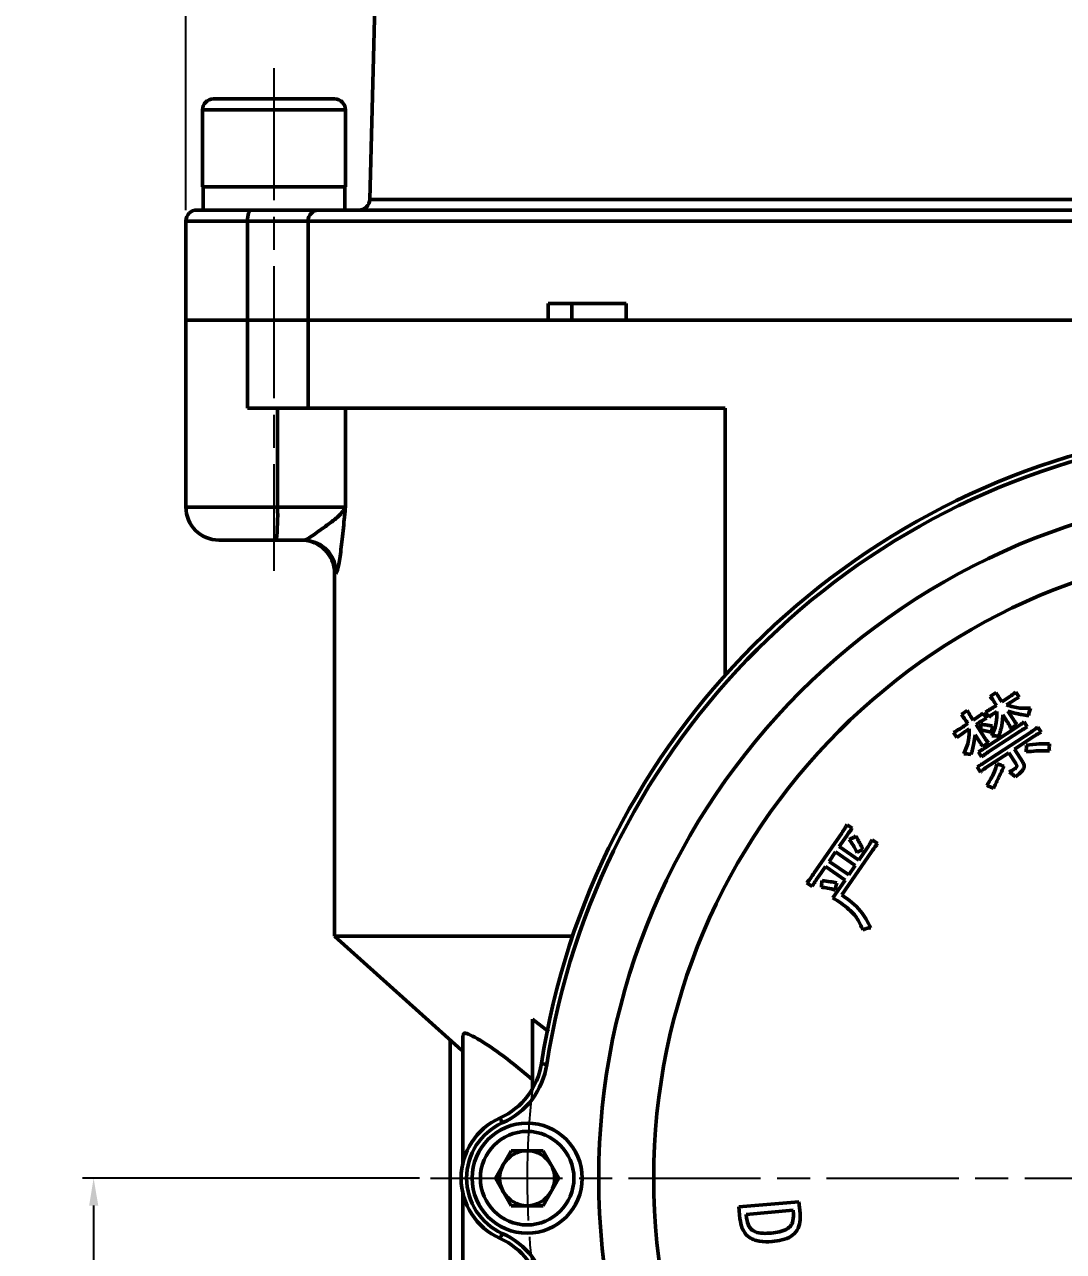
# Model space of a CAD drawing. Header units: millimetres. Extents: x 5395 to 6471, y 1829 to 2617.
# Drawn here: x 5983 to 6077.3, y 2365.6 to 2477.2 of the extents above; entities that cross this region are included whole.
import ezdxf

# ---------------------------------------------------------------- set-up
doc = ezdxf.new("R2010")
doc.units = ezdxf.units.MM
doc.linetypes.add('AM_ISO08W050', pattern=[18, 12, -1.5, 3, -1.5])
for name, color, linetype, lineweight in [('AM_5', 3, 'Continuous', 25), ('AM_7', 4, 'AM_ISO08W050', 25), ('AM_BOR', 7, 'Continuous', 50)]:
    doc.layers.add(name, color=color, linetype=linetype, lineweight=lineweight)
doc.styles.add('工程字', font='gbenor.shx', dxfattribs={"width": 0.707, "bigfont": 'hztxt.shx'})
doc.dimstyles.new('AM_GB$0', dxfattribs={"dimtxt": 3.5, "dimasz": 2.5, "dimexe": 1, "dimexo": 1, "dimgap": 0.5, "dimtad": 1, "dimdsep": 46, "dimtxsty": '工程字', "dimcen": 0, "dimclrd": 256, "dimclre": 256, "dimclrt": 2, "dimadec": 0, "dimazin": 2, "dimtp": 0.1, "dimtm": 0.1, "dimtfac": 0.71, "dimtmove": 0, "dimatfit": 3, "dimfxl": 0, "dimlwd": -1, "dimlwe": -1, "dimarcsym": 0})

# ---------------------------------------------------------------- blocks, each defined once
blk = doc.blocks.new('*D6')
at = {"layer": 'AM_5', "transparency": 16777216}
for p, q in [((5997.62, 2460.3), (5997.62, 2590.01)), ((6211.62, 2392.8), (6211.62, 2590.01)), ((6209.12, 2589.01), (6000.12, 2589.01))]:
    blk.add_line(p, q, dxfattribs=at)
for points in [[(6000.12, 2589.43), (6000.12, 2588.59), (5997.62, 2589.01)], [(6209.12, 2589.43), (6209.12, 2588.59), (6211.62, 2589.01)]]:
    blk.add_solid(points, dxfattribs=at)
at = {"layer": 'Defpoints', "color": 0}
for p in [(5997.62, 2589.01), (5997.62, 2459.3), (6211.62, 2391.8)]:
    blk.add_point(p, dxfattribs=at)
at = {"layer": 'AM_5', "color": 2, "transparency": 16777216, "insert": (6104.62, 2592.01), "char_height": 5, "attachment_point": 5, "style": '工程字'}
blk.add_mtext('214', dxfattribs=at)
blk = doc.blocks.new('*D7')
at = {"layer": 'AM_5', "transparency": 16777216}
for p, q in [((6018.83, 2372.3), (5988.23, 2372.3)), ((5989.23, 2369.8), (5989.23, 2256.8)), ((6025.12, 2254.3), (5988.23, 2254.3))]:
    blk.add_line(p, q, dxfattribs=at)
for points in [[(5988.82, 2369.8), (5989.65, 2369.8), (5989.23, 2372.3)], [(5988.82, 2256.8), (5989.65, 2256.8), (5989.23, 2254.3)]]:
    blk.add_solid(points, dxfattribs=at)
at = {"layer": 'Defpoints', "color": 0}
for p in [(6019.83, 2372.3), (5989.23, 2254.3), (6026.12, 2254.3)]:
    blk.add_point(p, dxfattribs=at)
at = {"layer": 'AM_5', "color": 2, "transparency": 16777216, "insert": (5986.23, 2313.3), "char_height": 5, "attachment_point": 5, "rotation": 90, "style": '工程字'}
blk.add_mtext('118', dxfattribs=at)

msp = doc.modelspace()

# ---------------------------------------------------------------- linework, layer by layer
at = {"layer": 'AM_7'}
for p, q in [((6005.61625, 2473.19182), (6005.61625, 2427.50382)), ((6019.82812, 2372.29783), (6175.41532, 2372.29783))]:
    msp.add_line(p, q, dxfattribs=at)
msp.add_arc((6097.61625, 2372.19983), 69.00007, 173.1459796, 186.648695, dxfattribs=at)
at = {"layer": 'AM_BOR'}
for p, q in [((6016.5309, 2545.65637), (6014.32121, 2461.27165)), ((6000.11625, 2470.39782), (6005.61625, 2470.39782)), ((6005.61625, 2470.39782), (6011.11625, 2470.39782)), ((5999.11625, 2469.39783), (5999.11625, 2462.39782)), ((6005.61625, 2469.39783), (5999.11625, 2469.39783)), ((6012.11625, 2469.39783), (6005.61625, 2469.39783)), ((6012.11625, 2462.39782), (6012.11625, 2469.39783)), ((6005.61625, 2462.39782), (5999.11625, 2462.39782)), ((5999.17625, 2462.39782), (5999.17625, 2460.29782)), ((6012.11625, 2462.39782), (6005.61625, 2462.39782)), ((6012.05625, 2460.29782), (6012.05625, 2462.39782)), ((6014.32121, 2461.27165), (6091.17625, 2461.27165)), ((5997.61625, 2459.29782), (5997.61625, 2450.29782)), ((6003.21408, 2459.29782), (5997.61625, 2459.29782)), ((5998.61625, 2460.29782), (6003.51434, 2460.29782)), ((6008.7143, 2459.29782), (6003.21408, 2459.29782)), ((6003.21408, 2459.29782), (6003.21408, 2450.29782)), ((6003.51434, 2460.29782), (6009.70209, 2460.29782)), ((6008.7143, 2459.29782), (6008.7143, 2450.29782)), ((6083.60044, 2459.29782), (6008.7143, 2459.29782)), ((6009.70209, 2460.29782), (6083.75617, 2460.29782)), ((6030.53939, 2451.79783), (6030.53939, 2450.29782)), ((6037.61046, 2451.79783), (6030.53939, 2451.79783)), ((6032.6641, 2451.79783), (6032.6641, 2450.29782)), ((6037.61046, 2451.79783), (6037.61046, 2450.29782)), ((5997.61625, 2450.29782), (5997.61625, 2433.29783)), ((6003.21408, 2450.29782), (5997.61625, 2450.29782)), ((6003.21408, 2450.29782), (6008.7143, 2450.29782)), ((6003.21408, 2442.29782), (6003.21408, 2450.29782)), ((6008.7143, 2450.29782), (6030.53939, 2450.29782)), ((6008.7143, 2450.29782), (6008.7143, 2442.29782)), ((6008.7143, 2450.29782), (6083.60044, 2450.29782)), ((6037.61046, 2450.29782), (6083.60044, 2450.29782)), ((6008.7143, 2442.29782), (6003.21408, 2442.29782)), ((6005.93846, 2433.29783), (6005.93846, 2442.29782)), ((6008.7143, 2442.29782), (6046.61625, 2442.29782)), ((6012.1111, 2442.29782), (6012.1111, 2433.29783)), ((6046.61625, 2442.29782), (6046.61625, 2418.02801)), ((5997.61625, 2433.29783), (6005.93846, 2433.29783)), ((6005.93846, 2433.29783), (6012.1111, 2433.29783)), ((6005.81763, 2430.29782), (6000.61624, 2430.29782)), ((6008.26945, 2430.29782), (6005.81763, 2430.29782)), ((6011.11625, 2427.29782), (6011.11625, 2394.29782)), ((6011.26432, 2427.29782), (6011.11625, 2427.29782)), ((6070.69018, 2416.08535), (6071.22205, 2416.43402)), ((6071.73501, 2415.59248), (6072.26689, 2415.94115)), ((6073.02097, 2416.47066), (6073.31645, 2416.01916)), ((6068.07572, 2414.45073), (6068.60759, 2414.7994)), ((6070.55071, 2414.20961), (6070.25522, 2414.66111)), ((6070.91002, 2415.05233), (6071.25632, 2415.27927)), ((6071.2776, 2414.72257), (6071.01166, 2414.54882)), ((6072.5541, 2415.55821), (6072.18179, 2415.31472)), ((6072.29171, 2414.74148), (6072.71012, 2414.10323)), ((6068.28728, 2413.37398), (6068.6596, 2413.61746)), ((6069.39831, 2413.53236), (6070.19849, 2412.30904)), ((6070.05192, 2414.56656), (6070.34741, 2414.11387)), ((6072.2657, 2413.73683), (6071.83075, 2414.40109)), ((6073.11789, 2413.5359), (6072.58601, 2413.18723)), ((6073.76441, 2413.76756), (6074.05989, 2413.31606)), ((6067.66085, 2412.35633), (6067.36537, 2412.80901)), ((6068.78725, 2413.13168), (6068.54731, 2412.97566)), ((6069.3203, 2412.6069), (6069.20802, 2411.84927)), ((6069.7198, 2411.99583), (6069.3203, 2412.6069)), ((6070.01174, 2409.98298), (6074.4263, 2412.87283)), ((6070.21858, 2411.40959), (6073.14389, 2413.32434)), ((6073.4051, 2412.92484), (6070.47979, 2411.01009)), ((6074.68869, 2412.47334), (6072.88031, 2411.28903)), ((6075.02081, 2413.29833), (6075.3163, 2412.84683)), ((6070.52234, 2411.87409), (6069.99046, 2411.52541)), ((6072.88031, 2411.28903), (6073.64503, 2410.1189)), ((6069.91127, 2410.60114), (6069.61579, 2411.05264)), ((6072.37444, 2410.95808), (6070.27413, 2409.58348)), ((6073.00087, 2410.00071), (6072.37444, 2410.95808)), ((6069.80254, 2409.19935), (6069.48932, 2409.67804)), ((6054.69623, 2400.04447), (6057.19959, 2403.67422)), ((6057.68182, 2404.42947), (6058.1546, 2404.10326)), ((6057.62036, 2403.38464), (6056.96793, 2402.4379)), ((6056.96793, 2402.4379), (6058.75621, 2401.20395)), ((6059.9547, 2403.0537), (6060.45348, 2402.70975)), ((6056.64053, 2401.96394), (6056.04247, 2401.0964)), ((6058.42881, 2400.72999), (6056.64053, 2401.96394)), ((6059.90269, 2401.96513), (6057.19959, 2398.04699)), ((6058.75621, 2401.20395), (6059.48192, 2402.25589)), ((6055.71625, 2400.62362), (6055.117, 2399.75489)), ((6057.50453, 2399.38967), (6055.71625, 2400.62362)), ((6056.04247, 2401.0964), (6057.83075, 2399.86245)), ((6057.83075, 2399.86245), (6058.42881, 2400.72999)), ((6054.5083, 2398.81761), (6054.03553, 2399.14382)), ((6056.39705, 2397.78459), (6057.50453, 2399.38967)), ((6011.11625, 2394.29782), (6022.66044, 2383.93161)), ((6032.74522, 2394.29782), (6011.11625, 2394.29782)), ((6029.11625, 2386.74858), (6030.57302, 2385.60923)), ((6029.11625, 2386.74858), (6029.11625, 2380.44632)), ((6021.61625, 2384.86925), (6021.61625, 2321.65501)), ((6022.78722, 2385.27886), (6022.78722, 2373.71995)), ((6025.7295, 2372.29783), (6027.17287, 2374.79782)), ((6027.17287, 2374.79782), (6030.05962, 2374.79782)), ((6030.05962, 2374.79782), (6031.503, 2372.29783)), ((6027.17287, 2369.79782), (6025.7295, 2372.29783)), ((6031.503, 2372.29783), (6030.05962, 2369.79782)), ((6022.78722, 2370.87569), (6022.78722, 2322.49056)), ((6047.85842, 2369.68376), (6053.31546, 2370.16127)), ((6053.31546, 2370.16127), (6053.41001, 2369.07624)), ((6030.05962, 2369.79782), (6027.17287, 2369.79782)), ((6047.95298, 2368.59874), (6047.85842, 2369.68376)), ((6052.77294, 2369.37409), (6048.52859, 2369.00296)), ((6048.52859, 2369.00296), (6048.55932, 2368.65192)), ((6052.80367, 2369.02305), (6052.77294, 2369.37409))]:
    msp.add_line(p, q, dxfattribs=at)
at = {"layer": 'AM_BOR', "flags": 128}
for points in [[(6003.51434, 2460.29782), (6003.45577, 2460.2786), (6003.39944, 2460.22171), (6003.34752, 2460.12929), (6003.30202, 2460.00493), (6003.26468, 2459.8534), (6003.23693, 2459.6805), (6003.21984, 2459.49291), (6003.21408, 2459.29782)], [(6008.26945, 2430.29782), (6008.85372, 2430.24019), (6008.8637, 2430.23817)], [(6029.91211, 2382.70931), (6029.9216, 2382.70785), (6029.94972, 2382.70353), (6029.99539, 2382.6965), (6030.05685, 2382.68705), (6030.13173, 2382.67554), (6030.21718, 2382.66239), (6030.30989, 2382.64814), (6030.4063, 2382.63332)], [(6026.15451, 2377.76955), (6026.15845, 2377.76079), (6026.17013, 2377.73484), (6026.18908, 2377.69271), (6026.21459, 2377.636), (6026.24568, 2377.56691), (6026.28115, 2377.48807), (6026.31963, 2377.40253), (6026.35965, 2377.31358)], [(6026.15451, 2366.82609), (6026.15845, 2366.83485), (6026.17013, 2366.8608), (6026.18908, 2366.90293), (6026.21459, 2366.95965), (6026.24568, 2367.02874), (6026.28115, 2367.10757), (6026.31963, 2367.19311), (6026.35965, 2367.28207)]]:
    msp.add_lwpolyline(points, dxfattribs=at)
at = {"layer": 'AM_BOR'}
for centre, radius in [((6097.61625, 2372.29782), 62.5), ((6097.61625, 2372.29782), 57.5), ((6028.61625, 2372.29782), 5), ((6028.61625, 2372.29782), 4.25)]:
    msp.add_circle(centre, radius, dxfattribs=at)
for centre, radius, start, end in [((6000.11625, 2469.39782), 1, 90, 180), ((6011.11625, 2469.39782), 1, 0, 90), ((6013.32155, 2461.29782), 1, 270, 358.5), ((5998.61625, 2459.29782), 1, 90, 180), ((6009.70823, 2459.30389), 0.99396, 90.3539569, 180.3495665), ((6097.61625, 2372.29782), 68.5, 98.7424142, 171.2575858), ((6097.61625, 2372.29782), 68, 98.7424142, 171.2575858), ((6000.61625, 2433.29782), 3, 180, 270), ((5987.22487, 2432.54909), 18.72855, 353.0960705, 2.2912162), ((6008.11625, 2427.29782), 3, 0, 90), ((6008.26525, 2427.29942), 2.99907, 359.9693709, 78.4895335), ((6023.48762, 2383.69726), 6.5, 294.2230443, 351.2575858), ((6023.48762, 2383.69726), 7, 294.2230443, 351.2575858), ((6028.61625, 2372.29782), 6, 114.2230443, 245.7769557), ((6028.61625, 2372.29782), 5.5, 114.2230443, 245.7769557), ((6028.61625, 2372.29782), 2.5, 90, 150), ((6028.61625, 2372.29782), 2.5, 30, 90), ((6028.61625, 2372.29782), 2.5, 150, 210), ((6028.61625, 2372.29782), 2.5, 330, 30), ((6028.61625, 2372.29782), 2.5, 210, 270), ((6028.61625, 2372.29782), 2.5, 270, 330), ((6023.48762, 2360.89838), 6.5, 8.7424142, 65.7769557), ((6023.48762, 2360.89838), 7, 8.7424142, 65.7769557)]:
    msp.add_arc(centre, radius, start, end, dxfattribs=at)
for points, knots in [([(6008.26945, 2430.29782), (6008.38818, 2430.29782), (6008.528, 2430.35314), (6008.85037, 2430.52979), (6009.03134, 2430.65037), (6009.41418, 2430.9152), (6009.61687, 2431.06011), (6010.02596, 2431.35327), (6010.23225, 2431.50173), (6010.63119, 2431.79397), (6010.82379, 2431.93791), (6011.18197, 2432.22043), (6011.34802, 2432.35952), (6011.64083, 2432.63291), (6011.76778, 2432.76739), (6011.92336, 2432.96731), (6011.96936, 2433.03355), (6012.04934, 2433.16577), (6012.08362, 2433.23251), (6012.1111, 2433.29782)], [0, 0, 0, 0, 0.125, 0.125, 0.25, 0.25, 0.375, 0.375, 0.5, 0.5, 0.625, 0.625, 0.75, 0.75, 0.875, 0.875, 0.9375, 0.9375, 1, 1, 1, 1]), ([(6011.26432, 2427.29782), (6011.29023, 2427.29782), (6011.31903, 2427.3455), (6011.36614, 2427.48086), (6011.38249, 2427.53671), (6011.41641, 2427.66937), (6011.43401, 2427.7464), (6011.48742, 2428.00296), (6011.52418, 2428.20904), (6011.5991, 2428.68182), (6011.63734, 2428.94963), (6011.74985, 2429.8067), (6011.82285, 2430.45655), (6011.9307, 2431.49389), (6011.96641, 2431.84989), (6012.02016, 2432.38967), (6012.03812, 2432.57069), (6012.07434, 2432.93376), (6012.0927, 2433.11681), (6012.1111, 2433.29782)], [0, 0, 0, 0, 0.125, 0.125, 0.1875, 0.1875, 0.25, 0.25, 0.375, 0.375, 0.5, 0.5, 0.75, 0.75, 0.875, 0.875, 0.9375, 0.9375, 1, 1, 1, 1]), ([(6071.25632, 2415.27927), (6071.15572, 2415.43334), (6070.97607, 2415.70844), (6070.77753, 2415.97019), (6070.69018, 2416.08535)], [0, 0, 0, 0, 0.560039707, 1, 1, 1, 1]), ([(6071.22205, 2416.43402), (6071.31373, 2416.27445), (6071.47746, 2415.98949), (6071.65631, 2415.71379), (6071.73501, 2415.59248)], [0, 0, 0, 0, 0.559974131, 1, 1, 1, 1]), ([(6072.26689, 2415.94115), (6072.4099, 2416.03679), (6072.66529, 2416.20757), (6072.91229, 2416.39027), (6073.02097, 2416.47066)], [0, 0, 0, 0, 0.559982998, 1, 1, 1, 1]), ([(6073.31645, 2416.01916), (6073.17187, 2415.93687), (6072.91369, 2415.78991), (6072.66398, 2415.62901), (6072.5541, 2415.55821)], [0, 0, 0, 0, 0.559976374, 1, 1, 1, 1]), ([(6068.60759, 2414.7994), (6068.70262, 2414.63477), (6068.87232, 2414.34078), (6069.05701, 2414.05598), (6069.13828, 2413.93067)], [0, 0, 0, 0, 0.559982749, 1, 1, 1, 1]), ([(6070.25522, 2414.66111), (6070.37995, 2414.72997), (6070.60269, 2414.85293), (6070.81611, 2414.9914), (6070.91002, 2415.05233)], [0, 0, 0, 0, 0.559976219, 1, 1, 1, 1]), ([(6070.83555, 2412.49697), (6071.00391, 2412.89697), (6071.30449, 2413.61113), (6071.28582, 2414.38301), (6071.2776, 2414.72257)], [0, 0, 0, 0, 0.560092505, 1, 1, 1, 1]), ([(6072.18179, 2415.31472), (6072.57809, 2415.19432), (6073.28565, 2414.97937), (6074.02282, 2415.01034), (6074.34711, 2415.02397)], [0, 0, 0, 0, 0.560102258, 1, 1, 1, 1]), ([(6074.184, 2414.34553), (6073.96581, 2414.37038), (6073.60642, 2414.41132), (6073.11441, 2414.52011), (6072.70171, 2414.62567), (6072.42837, 2414.70288), (6072.29171, 2414.74148)], [0, 0, 0, 0, 0.339950043, 0.55995764, 0.779983166, 1, 1, 1, 1]), ([(6074.34711, 2415.02397), (6074.29672, 2414.90172), (6074.20684, 2414.68361), (6074.19097, 2414.44875), (6074.184, 2414.34553)], [0, 0, 0, 0, 0.56053974, 1, 1, 1, 1]), ([(6068.6596, 2413.61746), (6068.55503, 2413.77612), (6068.36831, 2414.05945), (6068.16512, 2414.33117), (6068.07572, 2414.45073)], [0, 0, 0, 0, 0.560001792, 1, 1, 1, 1]), ([(6069.13828, 2413.93067), (6069.31138, 2414.0457), (6069.6205, 2414.25112), (6069.9201, 2414.47017), (6070.05192, 2414.56656)], [0, 0, 0, 0, 0.559988876, 1, 1, 1, 1]), ([(6070.34741, 2414.11387), (6070.16769, 2414.00948), (6069.84676, 2413.82307), (6069.53534, 2413.62119), (6069.39831, 2413.53236)], [0, 0, 0, 0, 0.559984506, 1, 1, 1, 1]), ([(6069.80017, 2413.03476), (6069.81885, 2413.13089), (6069.85219, 2413.30249), (6069.84397, 2413.47692), (6069.84036, 2413.55363)], [0, 0, 0, 0, 0.560154404, 1, 1, 1, 1]), ([(6069.84036, 2413.55363), (6070.03626, 2413.52884), (6070.3861, 2413.48457), (6070.73434, 2413.42911), (6070.88756, 2413.4047)], [0, 0, 0, 0, 0.559994735, 1, 1, 1, 1]), ([(6071.01166, 2414.54882), (6070.92364, 2414.48818), (6070.76646, 2414.37988), (6070.61663, 2414.26164), (6070.55071, 2414.20961)], [0, 0, 0, 0, 0.559969814, 1, 1, 1, 1]), ([(6071.83075, 2414.40109), (6071.82082, 2414.17595), (6071.80447, 2413.80528), (6071.71743, 2413.29498), (6071.59705, 2412.87463), (6071.51173, 2412.59607), (6071.46908, 2412.45679)], [0, 0, 0, 0, 0.340070439, 0.559901645, 0.779944858, 1, 1, 1, 1]), ([(6072.58601, 2413.18723), (6072.52951, 2413.29175), (6072.42863, 2413.4784), (6072.31549, 2413.65786), (6072.2657, 2413.73683)], [0, 0, 0, 0, 0.5599856671, 1, 1, 1, 1]), ([(6072.71012, 2414.10323), (6072.78394, 2413.99568), (6072.91577, 2413.80362), (6073.05613, 2413.61771), (6073.11789, 2413.5359)], [0, 0, 0, 0, 0.559978908, 1, 1, 1, 1]), ([(6073.14389, 2413.32434), (6073.26144, 2413.40466), (6073.47136, 2413.54811), (6073.67487, 2413.70051), (6073.76441, 2413.76756)], [0, 0, 0, 0, 0.559992292, 1, 1, 1, 1]), ([(6067.36537, 2412.80901), (6067.53949, 2412.91116), (6067.85043, 2413.09357), (6068.1538, 2413.2883), (6068.28728, 2413.37398)], [0, 0, 0, 0, 0.559990331, 1, 1, 1, 1]), ([(6068.54731, 2412.97566), (6068.37961, 2412.86324), (6068.08014, 2412.66248), (6067.78897, 2412.44987), (6067.66085, 2412.35633)], [0, 0, 0, 0, 0.559999208, 1, 1, 1, 1]), ([(6068.29201, 2410.87062), (6068.46756, 2411.27546), (6068.78134, 2411.99909), (6068.78544, 2412.78531), (6068.78725, 2413.13168)], [0, 0, 0, 0, 0.5594493677, 1, 1, 1, 1]), ([(6070.76818, 2412.83265), (6070.58992, 2412.88239), (6070.27161, 2412.97122), (6069.94422, 2413.01535), (6069.80017, 2413.03476)], [0, 0, 0, 0, 0.5600109, 1, 1, 1, 1]), ([(6070.88756, 2413.4047), (6070.87112, 2413.29669), (6070.84176, 2413.10378), (6070.79067, 2412.91551), (6070.76818, 2412.83265)], [0, 0, 0, 0, 0.55991386, 1, 1, 1, 1]), ([(6071.46908, 2412.45679), (6071.35176, 2412.48114), (6071.14214, 2412.52465), (6070.92929, 2412.50543), (6070.83555, 2412.49697)], [0, 0, 0, 0, 0.559641399, 1, 1, 1, 1]), ([(6074.05989, 2413.31606), (6073.93638, 2413.24516), (6073.71583, 2413.11857), (6073.50004, 2412.98403), (6073.4051, 2412.92484)], [0, 0, 0, 0, 0.5600127624, 1, 1, 1, 1]), ([(6074.4263, 2412.87283), (6074.53943, 2412.94925), (6074.74145, 2413.08573), (6074.93545, 2413.23337), (6075.02081, 2413.29833)], [0, 0, 0, 0, 0.55997372, 1, 1, 1, 1]), ([(6075.3163, 2412.84683), (6075.19701, 2412.78068), (6074.98399, 2412.66257), (6074.77892, 2412.53116), (6074.68869, 2412.47334)], [0, 0, 0, 0, 0.559978596, 1, 1, 1, 1]), ([(6069.20802, 2411.84927), (6069.17126, 2411.6555), (6069.10562, 2411.30945), (6069.01093, 2410.97025), (6068.96926, 2410.82098)], [0, 0, 0, 0, 0.559940283, 1, 1, 1, 1]), ([(6069.61579, 2411.05264), (6069.73023, 2411.11604), (6069.9346, 2411.22925), (6070.13181, 2411.35448), (6070.21858, 2411.40959)], [0, 0, 0, 0, 0.559984878, 1, 1, 1, 1]), ([(6069.99046, 2411.52541), (6069.94496, 2411.61611), (6069.86367, 2411.77811), (6069.76377, 2411.92929), (6069.7198, 2411.99583)], [0, 0, 0, 0, 0.5598325835, 1, 1, 1, 1]), ([(6070.19849, 2412.30904), (6070.2559, 2412.22559), (6070.35843, 2412.07654), (6070.47225, 2411.93595), (6070.52234, 2411.87409)], [0, 0, 0, 0, 0.559948823, 1, 1, 1, 1]), ([(6073.95234, 2411.04318), (6073.9611, 2411.15802), (6073.97675, 2411.36308), (6073.96965, 2411.56856), (6073.96652, 2411.65897)], [0, 0, 0, 0, 0.5600119024, 1, 1, 1, 1]), ([(6073.96652, 2411.65897), (6074.36036, 2411.70705), (6075.06358, 2411.79289), (6075.7718, 2411.791), (6076.08338, 2411.79017)], [0, 0, 0, 0, 0.560049022, 1, 1, 1, 1]), ([(6076.08338, 2411.79017), (6076.06721, 2411.66738), (6076.03834, 2411.44812), (6076.0532, 2411.22765), (6076.05974, 2411.13065)], [0, 0, 0, 0, 0.560038668, 1, 1, 1, 1]), ([(6068.96926, 2410.82098), (6068.84318, 2410.8349), (6068.61801, 2410.85975), (6068.39163, 2410.8673), (6068.29201, 2410.87062)], [0, 0, 0, 0, 0.559970477, 1, 1, 1, 1]), ([(6070.47979, 2411.01009), (6070.37214, 2410.93587), (6070.1799, 2410.80334), (6069.99336, 2410.66293), (6069.91127, 2410.60114)], [0, 0, 0, 0, 0.559988931, 1, 1, 1, 1]), ([(6076.05974, 2411.13065), (6075.66528, 2411.14112), (6074.96055, 2411.15984), (6074.26053, 2411.07884), (6073.95234, 2411.04318)], [0, 0, 0, 0, 0.559742186, 1, 1, 1, 1]), ([(6069.48932, 2409.67804), (6069.58857, 2409.73201), (6069.7658, 2409.82839), (6069.93659, 2409.93574), (6070.01174, 2409.98298)], [0, 0, 0, 0, 0.55998333, 1, 1, 1, 1]), ([(6070.27413, 2409.58348), (6070.18083, 2409.51818), (6070.0142, 2409.40157), (6069.86721, 2409.26114), (6069.80254, 2409.19935)], [0, 0, 0, 0, 0.55996657, 1, 1, 1, 1]), ([(6070.37341, 2407.9784), (6070.59479, 2408.3276), (6070.99035, 2408.95152), (6071.21686, 2409.6537), (6071.31661, 2409.96289)], [0, 0, 0, 0, 0.559676845, 1, 1, 1, 1]), ([(6071.95722, 2409.73713), (6071.84233, 2409.51283), (6071.65308, 2409.14338), (6071.40862, 2408.61945), (6071.19826, 2408.17781), (6071.0581, 2407.88334), (6070.98802, 2407.73611)], [0, 0, 0, 0, 0.339982392, 0.559990599, 0.779995711, 1, 1, 1, 1]), ([(6071.31661, 2409.96289), (6071.43535, 2409.91836), (6071.64739, 2409.83885), (6071.86255, 2409.76821), (6071.95722, 2409.73713)], [0, 0, 0, 0, 0.5599857491, 1, 1, 1, 1]), ([(6072.42054, 2409.20526), (6072.58771, 2409.30776), (6072.79667, 2409.43587), (6073.03609, 2409.59756), (6073.12835, 2409.72828), (6073.07585, 2409.87747), (6073.02589, 2409.9596), (6073.00087, 2410.00071)], [0, 0, 0, 0, 0.5018580988, 0.6272704238, 0.7494866614, 0.8745844738, 1, 1, 1, 1]), ([(6072.99969, 2408.78449), (6072.89724, 2408.8709), (6072.71428, 2409.02522), (6072.5103, 2409.15025), (6072.42054, 2409.20526)], [0, 0, 0, 0, 0.559964662, 1, 1, 1, 1]), ([(6073.64503, 2410.1189), (6073.68039, 2410.05867), (6073.75103, 2409.93837), (6073.78989, 2409.72809), (6073.73903, 2409.51905), (6073.48179, 2409.18507), (6073.21396, 2408.96253), (6072.99969, 2408.78449)], [0, 0, 0, 0, 0.125140811, 0.249954615, 0.374553032, 0.499612964, 1, 1, 1, 1]), ([(6070.98802, 2407.73611), (6070.87663, 2407.78991), (6070.67769, 2407.88599), (6070.4664, 2407.95016), (6070.37341, 2407.9784)], [0, 0, 0, 0, 0.559931679, 1, 1, 1, 1]), ([(6057.19959, 2403.67422), (6057.29306, 2403.813), (6057.45997, 2404.06083), (6057.61403, 2404.31683), (6057.68182, 2404.42947)], [0, 0, 0, 0, 0.559986321, 1, 1, 1, 1]), ([(6058.1546, 2404.10326), (6058.05115, 2403.97188), (6057.86641, 2403.73727), (6057.69554, 2403.49239), (6057.62036, 2403.38464)], [0, 0, 0, 0, 0.559982117, 1, 1, 1, 1]), ([(6057.88157, 2403.08798), (6058.0015, 2403.13555), (6058.21562, 2403.22049), (6058.40636, 2403.34927), (6058.49027, 2403.40591)], [0, 0, 0, 0, 0.56009662, 1, 1, 1, 1]), ([(6058.60728, 2401.88948), (6058.48334, 2402.12026), (6058.26203, 2402.53235), (6057.99781, 2402.9182), (6057.88157, 2403.08798)], [0, 0, 0, 0, 0.560020047, 1, 1, 1, 1]), ([(6058.49027, 2403.40591), (6058.55944, 2403.26671), (6058.67338, 2403.0374), (6058.84642, 2402.72557), (6058.99039, 2402.46036), (6059.0809, 2402.2807), (6059.12616, 2402.19087)], [0, 0, 0, 0, 0.33996152, 0.55998063, 0.77999533, 1, 1, 1, 1]), ([(6059.48192, 2402.25589), (6059.57259, 2402.40338), (6059.7345, 2402.66677), (6059.88742, 2402.93547), (6059.9547, 2403.0537)], [0, 0, 0, 0, 0.560006629, 1, 1, 1, 1]), ([(6060.45348, 2402.70975), (6060.34592, 2402.57428), (6060.15381, 2402.33233), (6059.97943, 2402.07734), (6059.90269, 2401.96513)], [0, 0, 0, 0, 0.559912876, 1, 1, 1, 1]), ([(6059.12616, 2402.19087), (6059.02494, 2402.1421), (6058.84413, 2402.05496), (6058.67968, 2401.94006), (6058.60728, 2401.88948)], [0, 0, 0, 0, 0.559761902, 1, 1, 1, 1]), ([(6054.03553, 2399.14382), (6054.16216, 2399.30952), (6054.3883, 2399.60542), (6054.60214, 2399.91031), (6054.69623, 2400.04447)], [0, 0, 0, 0, 0.559991803, 1, 1, 1, 1]), ([(6055.117, 2399.75489), (6055.00033, 2399.58191), (6054.79197, 2399.27301), (6054.59498, 2398.95676), (6054.5083, 2398.81761)], [0, 0, 0, 0, 0.559994795, 1, 1, 1, 1]), ([(6055.34866, 2398.74078), (6055.35943, 2398.85495), (6055.37867, 2399.05882), (6055.4079, 2399.26149), (6055.42076, 2399.35067)], [0, 0, 0, 0, 0.559982463, 1, 1, 1, 1]), ([(6055.42076, 2399.35067), (6055.66984, 2399.31968), (6056.1146, 2399.26436), (6056.55371, 2399.17491), (6056.7469, 2399.13555)], [0, 0, 0, 0, 0.56003884, 1, 1, 1, 1]), ([(6056.7469, 2399.13555), (6056.71499, 2399.01666), (6056.65802, 2398.8044), (6056.62617, 2398.58701), (6056.61216, 2398.49139)], [0, 0, 0, 0, 0.560150683, 1, 1, 1, 1]), ([(6056.61216, 2398.49139), (6056.37974, 2398.55568), (6055.96462, 2398.6705), (6055.5369, 2398.7193), (6055.34866, 2398.74078)], [0, 0, 0, 0, 0.559905441, 1, 1, 1, 1]), ([(6057.19959, 2398.04699), (6057.8195, 2397.59747), (6058.92533, 2396.79561), (6059.55835, 2395.59162), (6059.8365, 2395.06257)], [0, 0, 0, 0, 0.560584867, 1, 1, 1, 1]), ([(6059.1167, 2394.86165), (6058.96588, 2395.21343), (6058.66445, 2395.91652), (6057.72034, 2396.92471), (6056.89925, 2397.45826), (6056.39705, 2397.78459)], [0, 0, 0, 0, 0.280003524, 0.559628356, 1, 1, 1, 1]), ([(6059.8365, 2395.06257), (6059.6967, 2395.04309), (6059.44737, 2395.00835), (6059.21762, 2394.90642), (6059.1167, 2394.86165)], [0, 0, 0, 0, 0.56073081, 1, 1, 1, 1]), ([(6022.861, 2385.27886), (6022.84322, 2385.34549), (6022.79081, 2385.54194), (6023.24256, 2385.42932), (6024.06473, 2385.02331), (6025.35255, 2384.20501), (6027.10964, 2382.92376), (6028.43476, 2381.80479), (6029.11625, 2381.22931)], [0, 0, 0, 0, 0.077812348, 0.229399962, 0.372136661, 0.52745031, 0.756973212, 1, 1, 1, 1]), ([(6050.80028, 2367.30451), (6051.05051, 2367.33401), (6051.55003, 2367.39291), (6052.16417, 2367.59741), (6052.54732, 2367.93463), (6052.80624, 2368.3808), (6052.8047, 2368.76637), (6052.80367, 2369.02305)], [0, 0, 0, 0, 0.2508679723, 0.5007929874, 0.6258311156, 0.7509180504, 1, 1, 1, 1]), ([(6053.41001, 2369.07624), (6053.41984, 2368.81795), (6053.43947, 2368.30236), (6053.20344, 2367.54133), (6052.60074, 2366.94664), (6051.77117, 2366.64857), (6051.16833, 2366.5753), (6050.86647, 2366.53861)], [0, 0, 0, 0, 0.187070718, 0.37342065, 0.559205791, 0.779280192, 1, 1, 1, 1]), ([(6050.86647, 2366.53861), (6050.48505, 2366.51841), (6049.72628, 2366.47824), (6048.68459, 2366.87515), (6048.09748, 2367.7092), (6048.0012, 2368.30188), (6047.95298, 2368.59874)], [0, 0, 0, 0, 0.281303311, 0.559606964, 0.779416586, 1, 1, 1, 1]), ([(6048.55932, 2368.65192), (6048.60223, 2368.40127), (6048.66669, 2368.02481), (6048.98598, 2367.62509), (6049.41522, 2367.35389), (6050.05222, 2367.26082), (6050.55062, 2367.28993), (6050.80028, 2367.30451)], [0, 0, 0, 0, 0.249156942, 0.374209006, 0.499211407, 0.749147387, 1, 1, 1, 1])]:
    msp.add_open_spline(points, degree=3, knots=knots, dxfattribs=at)

# ---------------------------------------------------------------- dimensions: what is measured, and where the dimension line sits
at = {"layer": 'AM_5'}
dim = msp.add_linear_dim(base=(5997.61625, 2589.00865), p1=(6211.61625, 2391.79782), p2=(5997.61625, 2459.29782), dimstyle='AM_GB$0', override={"dimtxt": 5}, dxfattribs=at)
dim.commit()
dim.dimension.update_dxf_attribs({"geometry": '*D6', "text_midpoint": (6104.61625, 2589.00865), "dimtype": 160})
dim = msp.add_linear_dim(base=(5989.23417, 2254.29782), p1=(6019.82812, 2372.29783), p2=(6026.11624, 2254.29782), angle=90, dimstyle='AM_GB$0', override={"dimtxt": 5}, dxfattribs=at)
dim.commit()
dim.dimension.update_dxf_attribs({"geometry": '*D7', "text_midpoint": (5989.23417, 2313.29782), "dimtype": 160})

doc.saveas('drawing.dxf')
